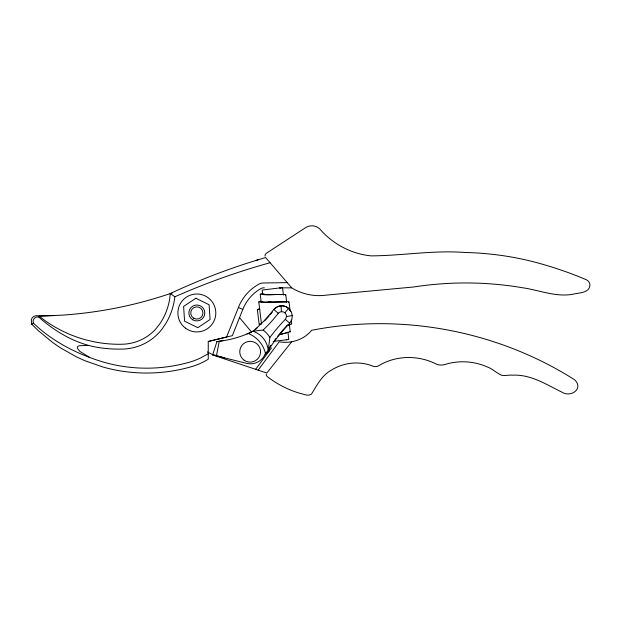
<?xml version="1.0" encoding="UTF-8"?>
<svg xmlns="http://www.w3.org/2000/svg" width="621" height="621" viewBox="0 0 621 621"><rect width="100%" height="100%" fill="white"/><g stroke="black" fill="none" stroke-linecap="round" stroke-linejoin="round"><path stroke-width="0.93" d="M264.996 256.069L265.245 254.517L266.277 253.321L305.936 227.433C310.135 224.81 315.973 225.376 319.598 228.761C332.569 243.921 351.323 253.997 371.234 255.875C402.4 255.689 433.543 250.053 464.865 252.475C491.948 253.096 518.877 257.148 544.834 264.934C558.916 269.033 572.756 273.97 586.255 279.714C588.304 280.614 589.764 282.64 589.95 284.876C589.678 293.461 578.112 292.693 572.096 294.393C555.213 297.125 539.028 290.085 522.587 287.756C486.647 281.631 449.728 281.375 413.702 286.98L325.994 295.146C314.172 296.784 301.837 294.16 291.707 287.849L265.609 257.521L249.355 262.504A663.337 663.337 0 0 0 170.294 293.547L169.696 298.794A62.116 62.116 0 0 1 167.965 306.526L167.173 309.041A62.116 62.116 0 0 1 160.249 323.254L155.661 329.138A46.559 46.559 0 0 1 122.585 344.228A127.926 127.926 0 0 1 92.762 341.527L85.473 339.765A127.926 127.926 0 0 1 44.999 320.599L39.014 316.073A5.791 5.791 0 0 0 31.306 319.59L31.718 324.193L38.378 330.737L52.785 342.606L60.493 347.876L76.763 357.021L85.271 360.863L102.9 367.003A158.534 158.534 0 0 0 130.387 372.235A162.143 162.143 0 0 0 190.895 366.848A71.011 71.011 0 0 0 203.665 361.841L208.252 359.264L208.252 341.496L226.587 337.024L239.349 305.183A46.684 46.684 0 0 1 258.352 284.418A10.883 10.883 0 0 1 264.305 282.974L287.228 282.64M266.269 374.168C265.873 376.466 268.691 377.444 270.026 378.647C279.031 385.152 289.138 390.12 299.788 393.272C303.475 393.893 307.768 396.617 311.354 394.242C316.826 385.532 321.694 375.379 331.381 370.124C343.568 362.493 359.435 360.677 372.802 366.142C374.471 366.77 376.349 366.77 378.01 366.142C395.748 354.995 418.849 354.839 437.223 364.543C439.777 365.257 442.54 365.226 445.078 364.442C458.779 360.196 473.947 361.065 487.074 366.864C492.469 368.664 496.451 373.027 501.551 375.263C505.176 376.054 508.925 374.742 512.597 375.169C530.986 374.269 546.309 384.585 562.021 392.193C570.784 397.867 584.089 388.645 574.619 379.78C497.398 330.714 401.414 312.65 311.641 330.294C303.972 339.811 291.102 343.824 279.163 341.814L258.15 370.155M286.46 316.594L285.699 318.891L283.525 321.251A172.413 172.413 0 0 0 273.706 332.53L269.863 337.444L268.233 350.291L265.462 353.38A16.014 16.014 0 0 1 247.026 363.456L212.661 354.909L216.931 341.604L224.228 340.518A98.98 98.98 0 0 0 248.167 333.446A123.362 98.98 64.8 0 0 252.933 331.195L263.11 330.046L264.523 328.703A138.002 138.002 0 0 0 275.212 317.114L278.682 312.844A4.673 4.673 0 0 1 285.963 314.226L286.203 314.785A4.673 4.673 0 0 1 286.46 316.594L292.328 315.546L291.226 311.571L288.687 308.319A10.565 10.565 0 0 0 273.783 309.429A132.118 132.118 0 0 1 252.933 331.195A22.449 22.449 0 0 1 268.233 350.291L269.809 347.869A166.529 166.529 0 0 1 289.797 323.231L291.831 319.636L292.328 315.546M270.088 262.73L264.655 264.251A698.92 698.92 0 0 0 180.377 294.37L174.866 296.784L174.493 299.547A66.975 66.975 0 0 1 165.815 323.502L161.91 329.27A51.403 51.403 0 0 1 122.741 349.087A132.902 132.902 0 0 1 99.422 347.659C76.562 344.313 55.711 332.181 38.665 316.982C35.257 316.066 31.803 320.063 33.449 323.262L39.946 329.045C58.615 344.717 80.947 355.453 104.227 362.33A153.822 153.822 0 0 0 130.899 367.399A157.183 157.183 0 0 0 189.529 362.183A66.307 66.307 0 0 0 201.46 357.51L208.252 353.768M269.39 348.156L269.134 351.059L265.097 354.265M216.426 355.841L219.252 341.255L222.923 340.712M262.582 293.795L262.124 290.077L282.353 287.593L282.291 288.074M262.543 293.19L260.238 294.222L264.593 294.742L283.075 294.432L285.629 294.711L285.458 295.185M38.665 316.982L39.014 316.073L53.825 315.592M264.383 287.849A6.016 6.016 0 0 0 260.781 288.625A41.832 41.832 0 0 0 242.834 309.374L232.355 335.658L208.252 341.496M260.587 301.084L258.794 301.907L264.018 302.318L285.885 301.589L288.866 301.822L288.633 302.303M287.958 332.002L288.757 339.516L273.232 341.441M270.818 345.478L269.18 347.869L269.809 347.869M289.394 324.325L290.178 331.839L279.854 334.61M261.231 301.457L264.274 302.132L286.553 302.109M255.619 369.309L271.478 347.923M291.265 320.164L291.738 323.999L287.546 325.412M291.684 341.814L266.782 373.035L214.144 355.46L207.344 351.928M280.071 288.346L280.048 287.88M260.447 324.527L259.151 324.24L257.358 309.584L259.431 308.73M259.811 309.134L257.358 309.584M284.845 312.79L288.687 308.319M286.584 326.009L283.331 329.565A166.312 166.312 0 0 0 279.559 333.951M262.908 293.601C266.401 295.984 275.755 293.849 281.127 294.665M289.293 324.449L288.423 324.853M31.718 324.193L33.449 323.262M251.326 332.359L246.964 333.966M287.15 332.514L285.823 332.972M255.619 260.541L258.189 259.749M286.817 325.35L287.709 325.094M283.983 333.5L284.961 333.229M282.912 333.78L279.303 334.672M259.151 324.24L261.464 323.952L258.794 301.907M286.692 339.788L286.328 339.369M39.014 316.073L61.285 315.204A424.873 424.873 0 0 0 170.294 293.547A71.035 71.035 0 0 1 172.087 293.19M279.597 287.849L291.707 287.849M218.095 341.434L219.205 341.348M217.109 341.573L219.128 341.465M216.931 341.604L219.058 341.604M212.661 354.909L215.122 355.103M269.072 301.915L270.251 301.915M88.267 345.439L79.472 345.703L78.005 346.293L77.322 347.178L77.423 348.35L79.993 351.494L89.416 357.246M270.88 301.837L268.365 301.697M224.561 357.867L215.797 355.484M289.898 331.428L290.294 331.676M238.348 307.511L242.834 309.374M170.294 293.547L174.866 296.784M263.11 330.046L264.22 330.9A28.341 28.341 0 0 1 269.607 337.001L269.863 337.444M288.198 308.319C285.365 305.617 280.816 304.965 277.377 306.89A9.92 9.92 0 0 0 274.35 309.429M285.318 319.396L289.797 323.231M273.783 309.429L278.224 313.31M239.543 317.618L251.171 331.591M289.122 309.289L289.914 310.384M290.356 311.175L290.574 311.571M289.029 301.953L290.092 310.578M285.784 294.843L286.685 302.194M282.532 287.74L283.432 295.091M260.238 294.222L261.247 302.497M281.01 305.788L281.445 311.672M272.301 312.076A131.869 131.869 0 0 1 270.158 314.668M269.064 315.949A131.869 131.869 0 0 1 264.523 320.91M257.257 327.911A140.649 140.618 -40.5 0 1 255.363 329.572M248.167 333.446A28.535 28.535 0 0 1 265.462 353.38M274.769 340.005A166.312 166.312 0 0 1 275.941 338.476M277.727 336.194A166.312 166.312 0 0 1 278.945 334.696M195.856 298.243L183.599 306.456L184.584 321.181L197.827 327.694L210.084 319.481L209.098 304.756L195.856 298.243M193.775 318.27A6.125 6.125 0 0 0 202.966 312.968A6.125 6.125 0 0 0 193.775 307.667A6.125 6.125 0 0 0 193.775 318.27M192.859 319.862A7.957 7.957 0 0 0 204.798 312.968A7.957 7.957 0 0 0 192.859 306.075A7.957 7.957 0 0 0 192.859 319.862M185.415 328.113A18.972 18.972 0 0 0 215.666 315.297A18.972 18.972 0 0 0 189.444 295.503A18.972 18.972 0 0 0 185.415 328.113M244.169 360.25A10.41 10.41 0 0 0 260.517 352.65A10.41 10.41 0 0 0 245.769 342.295A10.41 10.41 0 0 0 244.169 360.25"/></g></svg>
